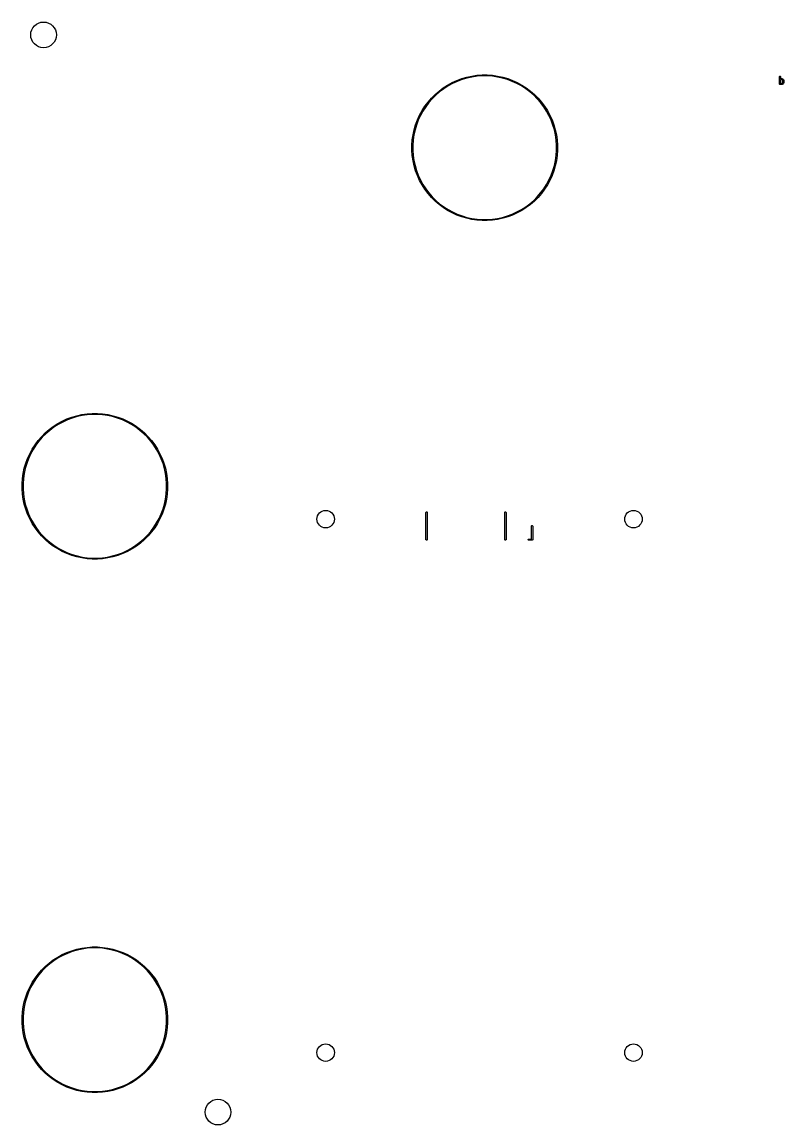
# Model space of a CAD drawing. Header units: inches. Extents: x 0.98 to 7.44, y -5.29 to -1.05.
# Drawn here: x 0.98 to 3.904, y -5.285 to -1.053 of the extents above; entities that cross this region are included whole.
import ezdxf

# ---------------------------------------------------------------- set-up
doc = ezdxf.new("R2010")
doc.units = ezdxf.units.IN
doc.header["$MEASUREMENT"] = 0
doc.layers.add('BLACK', color=250, linetype='CONTINUOUS')

msp = doc.modelspace()

# ---------------------------------------------------------------- linework, layer by layer
at = {"layer": 'BLACK', "linetype": 'CONTINUOUS'}
for p, q in [((2.6676, -1.2702), (2.6868, -1.2646)), ((2.6877, -1.2682), (2.6688, -1.2738)), ((2.6868, -1.2646), (2.7063, -1.2603)), ((2.7069, -1.264), (2.6877, -1.2682)), ((2.7063, -1.2603), (2.726, -1.2575)), ((2.7264, -1.2612), (2.7069, -1.264)), ((2.726, -1.2575), (2.7459, -1.2561)), ((2.7461, -1.2598), (2.7264, -1.2612)), ((2.7459, -1.2561), (2.7659, -1.2561)), ((2.7657, -1.2598), (2.7461, -1.2598)), ((2.7854, -1.2612), (2.7657, -1.2598)), ((2.7659, -1.2561), (2.7858, -1.2575)), ((2.8049, -1.264), (2.7854, -1.2612)), ((2.7858, -1.2575), (2.8055, -1.2603)), ((2.8241, -1.2682), (2.8049, -1.264)), ((2.8055, -1.2603), (2.825, -1.2646)), ((2.843, -1.2738), (2.8241, -1.2682)), ((2.825, -1.2646), (2.8442, -1.2702)), ((3.8871, -1.2631), (3.8873, -1.2623)), ((3.8871, -1.2906), (3.8871, -1.2631)), ((3.8873, -1.2623), (3.8884, -1.2613)), ((3.8884, -1.2613), (3.8899, -1.2613)), ((3.8899, -1.2613), (3.8909, -1.2623)), ((3.8909, -1.2623), (3.8911, -1.2631)), ((3.8911, -1.2631), (3.8911, -1.2704)), ((2.5805, -1.3178), (2.5965, -1.3058)), ((2.5986, -1.3089), (2.5829, -1.3207)), ((2.5965, -1.3058), (2.6133, -1.295)), ((2.6152, -1.2983), (2.5986, -1.3089)), ((2.6133, -1.295), (2.6308, -1.2855)), ((2.6325, -1.2888), (2.6152, -1.2983)), ((2.6308, -1.2855), (2.6489, -1.2772)), ((2.6504, -1.2807), (2.6325, -1.2888)), ((2.6489, -1.2772), (2.6676, -1.2702)), ((2.6688, -1.2738), (2.6504, -1.2807)), ((2.8614, -1.2807), (2.843, -1.2738)), ((2.8442, -1.2702), (2.8629, -1.2772)), ((2.8793, -1.2888), (2.8614, -1.2807)), ((2.8629, -1.2772), (2.881, -1.2855)), ((2.8966, -1.2983), (2.8793, -1.2888)), ((2.881, -1.2855), (2.8985, -1.295)), ((2.9132, -1.3089), (2.8966, -1.2983)), ((2.8985, -1.295), (2.9153, -1.3058)), ((2.9289, -1.3207), (2.9132, -1.3089)), ((2.9153, -1.3058), (2.9313, -1.3178)), ((3.8873, -1.2914), (3.8871, -1.2906)), ((3.8884, -1.2925), (3.8873, -1.2914)), ((3.8899, -1.2925), (3.8884, -1.2925)), ((3.8902, -1.2921), (3.8899, -1.2925)), ((3.8909, -1.2924), (3.8902, -1.2921)), ((3.891, -1.2925), (3.8909, -1.2924)), ((3.8909, -1.2924), (3.8909, -1.2924)), ((3.8913, -1.2925), (3.891, -1.2925)), ((3.8911, -1.2704), (3.8913, -1.2704)), ((3.8922, -1.2742), (3.8911, -1.2748)), ((3.8911, -1.2748), (3.8911, -1.2881)), ((3.8911, -1.2881), (3.8922, -1.2887)), ((3.8913, -1.2704), (3.8916, -1.2703)), ((3.8916, -1.2926), (3.8913, -1.2925)), ((3.8916, -1.2703), (3.8916, -1.2703)), ((3.8916, -1.2703), (3.8917, -1.2703)), ((3.8917, -1.2926), (3.8916, -1.2926)), ((3.8916, -1.2926), (3.8916, -1.2926)), ((3.8917, -1.2703), (3.897, -1.2703)), ((3.897, -1.2926), (3.8917, -1.2926)), ((3.8965, -1.2742), (3.8922, -1.2742)), ((3.8922, -1.2887), (3.8965, -1.2887)), ((3.8984, -1.2752), (3.8965, -1.2742)), ((3.8965, -1.2887), (3.8984, -1.2877)), ((3.897, -1.2703), (3.8971, -1.2703)), ((3.8971, -1.2926), (3.897, -1.2926)), ((3.8971, -1.2703), (3.8971, -1.2703)), ((3.8971, -1.2703), (3.8974, -1.2704)), ((3.8974, -1.2925), (3.8971, -1.2926)), ((3.8971, -1.2926), (3.8971, -1.2926)), ((3.8974, -1.2704), (3.8977, -1.2704)), ((3.8977, -1.2925), (3.8974, -1.2925)), ((3.8977, -1.2704), (3.8978, -1.2705)), ((3.8978, -1.2924), (3.8977, -1.2925)), ((3.8978, -1.2705), (3.8979, -1.2705)), ((3.8979, -1.2924), (3.8978, -1.2924)), ((3.8979, -1.2705), (3.9005, -1.2718)), ((3.9005, -1.2911), (3.8979, -1.2924)), ((3.8993, -1.2761), (3.8984, -1.2752)), ((3.8984, -1.2877), (3.8993, -1.2868)), ((3.9003, -1.278), (3.8993, -1.2761)), ((3.8993, -1.2868), (3.9003, -1.2849)), ((3.9003, -1.2849), (3.9003, -1.278)), ((3.9005, -1.2718), (3.9007, -1.272)), ((3.9007, -1.2909), (3.9005, -1.2911)), ((3.9007, -1.272), (3.901, -1.2722)), ((3.901, -1.2907), (3.9007, -1.2909)), ((3.901, -1.2722), (3.9023, -1.2735)), ((3.9023, -1.2894), (3.901, -1.2907)), ((3.9023, -1.2735), (3.9025, -1.2738)), ((3.9025, -1.2891), (3.9023, -1.2894)), ((3.9025, -1.2738), (3.9027, -1.274)), ((3.9027, -1.2889), (3.9025, -1.2891)), ((3.9027, -1.274), (3.904, -1.2766)), ((3.904, -1.2863), (3.9027, -1.2889)), ((3.904, -1.2766), (3.904, -1.2767)), ((3.904, -1.2767), (3.904, -1.2768)), ((3.904, -1.2768), (3.9041, -1.2771)), ((3.9041, -1.2858), (3.904, -1.2861)), ((3.904, -1.2861), (3.904, -1.2862)), ((3.904, -1.2862), (3.904, -1.2863)), ((3.9041, -1.2771), (3.9042, -1.2774)), ((3.9042, -1.2855), (3.9041, -1.2858)), ((3.9042, -1.2774), (3.9042, -1.2774)), ((3.9042, -1.2774), (3.9042, -1.2775)), ((3.9042, -1.2775), (3.9042, -1.2854)), ((3.9042, -1.2854), (3.9042, -1.2855)), ((3.9042, -1.2855), (3.9042, -1.2855)), ((2.5383, -1.36), (2.5513, -1.345)), ((2.5541, -1.3475), (2.5412, -1.3624)), ((2.5513, -1.345), (2.5654, -1.3308)), ((2.568, -1.3336), (2.5541, -1.3475)), ((2.5654, -1.3308), (2.5805, -1.3178)), ((2.5829, -1.3207), (2.568, -1.3336)), ((2.9438, -1.3336), (2.9289, -1.3207)), ((2.9313, -1.3178), (2.9464, -1.3308)), ((2.9577, -1.3475), (2.9438, -1.3336)), ((2.9464, -1.3308), (2.9605, -1.345)), ((2.9706, -1.3624), (2.9577, -1.3475)), ((2.9605, -1.345), (2.9736, -1.36)), ((2.5059, -1.4103), (2.5155, -1.3928)), ((2.5187, -1.3947), (2.5093, -1.412)), ((2.5155, -1.3928), (2.5263, -1.376)), ((2.5294, -1.3782), (2.5187, -1.3947)), ((2.5263, -1.376), (2.5383, -1.36)), ((2.5412, -1.3624), (2.5294, -1.3782)), ((2.9824, -1.3782), (2.9706, -1.3624)), ((2.9736, -1.36), (2.9855, -1.376)), ((2.9931, -1.3947), (2.9824, -1.3782)), ((2.9855, -1.376), (2.9963, -1.3928)), ((3.0025, -1.412), (2.9931, -1.3947)), ((2.9963, -1.3928), (3.0059, -1.4103)), ((2.4907, -1.4472), (2.4977, -1.4285)), ((2.5011, -1.4299), (2.4943, -1.4483)), ((2.4977, -1.4285), (2.5059, -1.4103)), ((2.5093, -1.412), (2.5011, -1.4299)), ((3.0107, -1.4299), (3.0025, -1.412)), ((3.0059, -1.4103), (3.0142, -1.4285)), ((3.0176, -1.4483), (3.0107, -1.4299)), ((3.0142, -1.4285), (3.0211, -1.4472)), ((2.4808, -1.4858), (2.4851, -1.4663)), ((2.4887, -1.4672), (2.4845, -1.4865)), ((2.4851, -1.4663), (2.4907, -1.4472)), ((2.4943, -1.4483), (2.4887, -1.4672)), ((3.0231, -1.4672), (3.0176, -1.4483)), ((3.0211, -1.4472), (3.0268, -1.4663)), ((3.0273, -1.4865), (3.0231, -1.4672)), ((3.0268, -1.4663), (3.031, -1.4858)), ((2.4766, -1.5255), (2.478, -1.5056)), ((2.478, -1.5056), (2.4808, -1.4858)), ((2.4817, -1.506), (2.4803, -1.5256)), ((2.4845, -1.4865), (2.4817, -1.506)), ((3.0301, -1.506), (3.0273, -1.4865)), ((3.0315, -1.5256), (3.0301, -1.506)), ((3.031, -1.4858), (3.0338, -1.5056)), ((3.0338, -1.5056), (3.0353, -1.5255)), ((2.4766, -1.5256), (2.4766, -1.5255)), ((2.4766, -1.5454), (2.4766, -1.5256)), ((2.478, -1.5653), (2.4766, -1.5454)), ((2.4808, -1.5851), (2.478, -1.5653)), ((2.4803, -1.5256), (2.4803, -1.5453)), ((2.4803, -1.5453), (2.4817, -1.5649)), ((2.4817, -1.5649), (2.4845, -1.5844)), ((3.0273, -1.5844), (3.0301, -1.5649)), ((3.0301, -1.5649), (3.0315, -1.5453)), ((3.0338, -1.5653), (3.031, -1.5851)), ((3.0315, -1.5453), (3.0315, -1.5256)), ((3.0353, -1.5454), (3.0338, -1.5653)), ((3.0353, -1.5255), (3.0353, -1.5454)), ((2.4851, -1.6046), (2.4808, -1.5851)), ((2.4845, -1.5844), (2.4887, -1.6036)), ((2.4907, -1.6237), (2.4851, -1.6046)), ((2.4887, -1.6036), (2.4943, -1.6225)), ((3.0176, -1.6225), (3.0231, -1.6036)), ((3.0268, -1.6046), (3.0211, -1.6237)), ((3.0231, -1.6036), (3.0273, -1.5844)), ((3.031, -1.5851), (3.0268, -1.6046)), ((2.4977, -1.6424), (2.4907, -1.6237)), ((2.4943, -1.6225), (2.5011, -1.641)), ((2.5059, -1.6606), (2.4977, -1.6424)), ((2.5011, -1.641), (2.5093, -1.6589)), ((3.0025, -1.6589), (3.0107, -1.641)), ((3.0142, -1.6424), (3.0059, -1.6606)), ((3.0107, -1.641), (3.0176, -1.6225)), ((3.0211, -1.6237), (3.0142, -1.6424)), ((2.5155, -1.6781), (2.5059, -1.6606)), ((2.5093, -1.6589), (2.5187, -1.6761)), ((2.5263, -1.6949), (2.5155, -1.6781)), ((2.5187, -1.6761), (2.5294, -1.6927)), ((2.5294, -1.6927), (2.5412, -1.7085)), ((2.9706, -1.7085), (2.9824, -1.6927)), ((2.9824, -1.6927), (2.9931, -1.6761)), ((2.9963, -1.6781), (2.9855, -1.6949)), ((2.9931, -1.6761), (3.0025, -1.6589)), ((3.0059, -1.6606), (2.9963, -1.6781)), ((2.5383, -1.7108), (2.5263, -1.6949)), ((2.5513, -1.7259), (2.5383, -1.7108)), ((2.5412, -1.7085), (2.5541, -1.7233)), ((2.5654, -1.74), (2.5513, -1.7259)), ((2.5541, -1.7233), (2.568, -1.7373)), ((2.9438, -1.7373), (2.9577, -1.7233)), ((2.9605, -1.7259), (2.9464, -1.74)), ((2.9577, -1.7233), (2.9706, -1.7085)), ((2.9736, -1.7108), (2.9605, -1.7259)), ((2.9855, -1.6949), (2.9736, -1.7108)), ((2.5805, -1.7531), (2.5654, -1.74)), ((2.568, -1.7373), (2.5829, -1.7502)), ((2.5965, -1.765), (2.5805, -1.7531)), ((2.5829, -1.7502), (2.5986, -1.762)), ((2.6133, -1.7758), (2.5965, -1.765)), ((2.5986, -1.762), (2.6152, -1.7726)), ((2.6308, -1.7854), (2.6133, -1.7758)), ((2.6152, -1.7726), (2.6325, -1.782)), ((2.8793, -1.782), (2.8966, -1.7726)), ((2.8985, -1.7758), (2.881, -1.7854)), ((2.8966, -1.7726), (2.9132, -1.762)), ((2.9153, -1.765), (2.8985, -1.7758)), ((2.9132, -1.762), (2.9289, -1.7502)), ((2.9313, -1.7531), (2.9153, -1.765)), ((2.9289, -1.7502), (2.9438, -1.7373)), ((2.9464, -1.74), (2.9313, -1.7531)), ((2.6489, -1.7937), (2.6308, -1.7854)), ((2.6325, -1.782), (2.6504, -1.7902)), ((2.6676, -1.8007), (2.6489, -1.7937)), ((2.6504, -1.7902), (2.6688, -1.7971)), ((2.6868, -1.8063), (2.6676, -1.8007)), ((2.6688, -1.7971), (2.6877, -1.8026)), ((2.7063, -1.8105), (2.6868, -1.8063)), ((2.6877, -1.8026), (2.7069, -1.8068)), ((2.726, -1.8134), (2.7063, -1.8105)), ((2.7069, -1.8068), (2.7264, -1.8096)), ((2.7459, -1.8148), (2.726, -1.8134)), ((2.7264, -1.8096), (2.7461, -1.811)), ((2.7659, -1.8148), (2.7459, -1.8148)), ((2.7461, -1.811), (2.7657, -1.811)), ((2.7657, -1.811), (2.7854, -1.8096)), ((2.7858, -1.8134), (2.7659, -1.8148)), ((2.7854, -1.8096), (2.8049, -1.8068)), ((2.8055, -1.8105), (2.7858, -1.8134)), ((2.8049, -1.8068), (2.8241, -1.8026)), ((2.825, -1.8063), (2.8055, -1.8105)), ((2.8241, -1.8026), (2.843, -1.7971)), ((2.8442, -1.8007), (2.825, -1.8063)), ((2.843, -1.7971), (2.8614, -1.7902)), ((2.8629, -1.7937), (2.8442, -1.8007)), ((2.8614, -1.7902), (2.8793, -1.782)), ((2.881, -1.7854), (2.8629, -1.7937)), ((1.1347, -2.5847), (1.1529, -2.5764)), ((1.1543, -2.5799), (1.1364, -2.588)), ((1.1529, -2.5764), (1.1716, -2.5694)), ((1.1728, -2.573), (1.1543, -2.5799)), ((1.1716, -2.5694), (1.1907, -2.5638)), ((1.1916, -2.5674), (1.1728, -2.573)), ((1.1907, -2.5638), (1.2102, -2.5596)), ((1.2109, -2.5633), (1.1916, -2.5674)), ((1.2102, -2.5596), (1.23, -2.5567)), ((1.2304, -2.5605), (1.2109, -2.5633)), ((1.23, -2.5567), (1.2499, -2.5553)), ((1.25, -2.5591), (1.2304, -2.5605)), ((1.2499, -2.5553), (1.2698, -2.5553)), ((1.2697, -2.5591), (1.25, -2.5591)), ((1.2893, -2.5605), (1.2697, -2.5591)), ((1.2698, -2.5553), (1.2897, -2.5567)), ((1.3088, -2.5633), (1.2893, -2.5605)), ((1.2897, -2.5567), (1.3095, -2.5596)), ((1.328, -2.5674), (1.3088, -2.5633)), ((1.3095, -2.5596), (1.329, -2.5638)), ((1.3469, -2.573), (1.328, -2.5674)), ((1.329, -2.5638), (1.3481, -2.5694)), ((1.3654, -2.5799), (1.3469, -2.573)), ((1.3481, -2.5694), (1.3668, -2.5764)), ((1.3833, -2.588), (1.3654, -2.5799)), ((1.3668, -2.5764), (1.385, -2.5847)), ((1.0694, -2.6301), (1.0844, -2.617)), ((1.0868, -2.6199), (1.0719, -2.6328)), ((1.0844, -2.617), (1.1004, -2.605)), ((1.1026, -2.6081), (1.0868, -2.6199)), ((1.1004, -2.605), (1.1172, -2.5942)), ((1.1191, -2.5975), (1.1026, -2.6081)), ((1.1172, -2.5942), (1.1347, -2.5847)), ((1.1364, -2.588), (1.1191, -2.5975)), ((1.4006, -2.5975), (1.3833, -2.588)), ((1.385, -2.5847), (1.4025, -2.5942)), ((1.4171, -2.6081), (1.4006, -2.5975)), ((1.4025, -2.5942), (1.4193, -2.605)), ((1.4329, -2.6199), (1.4171, -2.6081)), ((1.4193, -2.605), (1.4352, -2.617)), ((1.4478, -2.6328), (1.4329, -2.6199)), ((1.4352, -2.617), (1.4503, -2.6301)), ((1.0302, -2.6752), (1.0422, -2.6593)), ((1.0451, -2.6616), (1.0333, -2.6774)), ((1.0422, -2.6593), (1.0553, -2.6442)), ((1.058, -2.6467), (1.0451, -2.6616)), ((1.0553, -2.6442), (1.0694, -2.6301)), ((1.0719, -2.6328), (1.058, -2.6467)), ((1.4617, -2.6467), (1.4478, -2.6328)), ((1.4503, -2.6301), (1.4644, -2.6442)), ((1.4746, -2.6616), (1.4617, -2.6467)), ((1.4644, -2.6442), (1.4775, -2.6593)), ((1.4864, -2.6774), (1.4746, -2.6616)), ((1.4775, -2.6593), (1.4895, -2.6752)), ((1.0099, -2.7095), (1.0194, -2.692)), ((1.0227, -2.6939), (1.0132, -2.7112)), ((1.0194, -2.692), (1.0302, -2.6752)), ((1.0333, -2.6774), (1.0227, -2.6939)), ((1.497, -2.6939), (1.4864, -2.6774)), ((1.4895, -2.6752), (1.5002, -2.692)), ((1.5064, -2.7112), (1.497, -2.6939)), ((1.5002, -2.692), (1.5098, -2.7095)), ((0.989, -2.7655), (0.9946, -2.7464)), ((0.9982, -2.7476), (0.9926, -2.7664)), ((0.9946, -2.7464), (1.0016, -2.7277)), ((1.0051, -2.7291), (0.9982, -2.7476)), ((1.0016, -2.7277), (1.0099, -2.7095)), ((1.0132, -2.7112), (1.0051, -2.7291)), ((1.5146, -2.7291), (1.5064, -2.7112)), ((1.5098, -2.7095), (1.5181, -2.7277)), ((1.5215, -2.7476), (1.5146, -2.7291)), ((1.5181, -2.7277), (1.5251, -2.7464)), ((1.527, -2.7664), (1.5215, -2.7476)), ((1.5251, -2.7464), (1.5307, -2.7655)), ((0.9819, -2.8048), (0.9848, -2.785)), ((0.9848, -2.785), (0.989, -2.7655)), ((0.9885, -2.7857), (0.9857, -2.8052)), ((0.9926, -2.7664), (0.9885, -2.7857)), ((1.5312, -2.7857), (1.527, -2.7664)), ((1.5307, -2.7655), (1.5349, -2.785)), ((1.534, -2.8052), (1.5312, -2.7857)), ((1.5349, -2.785), (1.5378, -2.8048)), ((0.9805, -2.8247), (0.9819, -2.8048)), ((0.9805, -2.8248), (0.9805, -2.8247)), ((0.9805, -2.8446), (0.9805, -2.8248)), ((0.9857, -2.8052), (0.9843, -2.8248)), ((0.9843, -2.8248), (0.9843, -2.8445)), ((1.5354, -2.8248), (1.534, -2.8052)), ((1.5354, -2.8445), (1.5354, -2.8248)), ((1.5378, -2.8048), (1.5392, -2.8247)), ((1.5392, -2.8247), (1.5392, -2.8446)), ((0.9819, -2.8645), (0.9805, -2.8446)), ((0.9848, -2.8843), (0.9819, -2.8645)), ((0.9843, -2.8445), (0.9857, -2.8641)), ((0.9857, -2.8641), (0.9885, -2.8836)), ((1.5312, -2.8836), (1.534, -2.8641)), ((1.534, -2.8641), (1.5354, -2.8445)), ((1.5378, -2.8645), (1.5349, -2.8843)), ((1.5392, -2.8446), (1.5378, -2.8645)), ((0.989, -2.9038), (0.9848, -2.8843)), ((0.9885, -2.8836), (0.9926, -2.9028)), ((0.9946, -2.9229), (0.989, -2.9038)), ((0.9926, -2.9028), (0.9982, -2.9217)), ((1.5215, -2.9217), (1.527, -2.9028)), ((1.5307, -2.9038), (1.5251, -2.9229)), ((1.527, -2.9028), (1.5312, -2.8836)), ((1.5349, -2.8843), (1.5307, -2.9038)), ((1.0016, -2.9416), (0.9946, -2.9229)), ((0.9982, -2.9217), (1.0051, -2.9402)), ((1.0099, -2.9598), (1.0016, -2.9416)), ((1.0051, -2.9402), (1.0132, -2.9581)), ((1.0194, -2.9773), (1.0099, -2.9598)), ((1.0132, -2.9581), (1.0227, -2.9754)), ((1.497, -2.9754), (1.5064, -2.9581)), ((1.5098, -2.9598), (1.5002, -2.9773)), ((1.5064, -2.9581), (1.5146, -2.9402)), ((1.5181, -2.9416), (1.5098, -2.9598)), ((1.5146, -2.9402), (1.5215, -2.9217)), ((1.5251, -2.9229), (1.5181, -2.9416)), ((2.5306, -2.9348), (2.5308, -2.9339)), ((2.5306, -3.0395), (2.5306, -2.9348)), ((2.5308, -2.9339), (2.5321, -2.9326)), ((2.5321, -2.9326), (2.5339, -2.9326)), ((2.5339, -2.9326), (2.5352, -2.9339)), ((2.5352, -2.9339), (2.5354, -2.9348)), ((2.5354, -2.9348), (2.5354, -3.0395)), ((2.833, -2.9348), (2.8332, -2.9339)), ((2.833, -3.0395), (2.833, -2.9348)), ((2.8332, -2.9339), (2.8345, -2.9326)), ((2.8345, -2.9326), (2.8363, -2.9326)), ((2.8363, -2.9326), (2.8375, -2.9339)), ((2.8375, -2.9339), (2.8377, -2.9348)), ((2.8377, -2.9348), (2.8377, -3.0395)), ((1.0302, -2.9941), (1.0194, -2.9773)), ((1.0227, -2.9754), (1.0333, -2.9919)), ((1.0422, -3.01), (1.0302, -2.9941)), ((1.0333, -2.9919), (1.0451, -3.0077)), ((1.4746, -3.0077), (1.4864, -2.9919)), ((1.4895, -2.9941), (1.4775, -3.01)), ((1.4864, -2.9919), (1.497, -2.9754)), ((1.5002, -2.9773), (1.4895, -2.9941)), ((2.9354, -2.9871), (2.9355, -2.9862)), ((2.9354, -3.0371), (2.9354, -2.9871)), ((2.9355, -2.9862), (2.9368, -2.9849)), ((2.9368, -2.9849), (2.9386, -2.9849)), ((2.9386, -2.9849), (2.9399, -2.9862)), ((2.9399, -2.9862), (2.9401, -2.9871)), ((2.9401, -2.9871), (2.9401, -3.0395)), ((1.0553, -3.0251), (1.0422, -3.01)), ((1.0451, -3.0077), (1.058, -3.0226)), ((1.0694, -3.0392), (1.0553, -3.0251)), ((1.058, -3.0226), (1.0719, -3.0365)), ((1.0844, -3.0523), (1.0694, -3.0392)), ((1.0719, -3.0365), (1.0868, -3.0494)), ((1.4329, -3.0494), (1.4478, -3.0365)), ((1.4503, -3.0392), (1.4352, -3.0523)), ((1.4478, -3.0365), (1.4617, -3.0226)), ((1.4644, -3.0251), (1.4503, -3.0392)), ((1.4617, -3.0226), (1.4746, -3.0077)), ((1.4775, -3.01), (1.4644, -3.0251)), ((2.5308, -3.0404), (2.5306, -3.0395)), ((2.5321, -3.0417), (2.5308, -3.0404)), ((2.5339, -3.0417), (2.5321, -3.0417)), ((2.5352, -3.0404), (2.5339, -3.0417)), ((2.5354, -3.0395), (2.5352, -3.0404)), ((2.8332, -3.0404), (2.833, -3.0395)), ((2.8345, -3.0417), (2.8332, -3.0404)), ((2.8363, -3.0417), (2.8345, -3.0417)), ((2.8375, -3.0404), (2.8363, -3.0417)), ((2.8377, -3.0395), (2.8375, -3.0404)), ((2.923, -3.0384), (2.9243, -3.0372)), ((2.923, -3.0403), (2.923, -3.0384)), ((2.9243, -3.0415), (2.923, -3.0403)), ((2.9243, -3.0372), (2.9252, -3.037)), ((2.9252, -3.0417), (2.9243, -3.0415)), ((2.9252, -3.037), (2.9354, -3.0371)), ((2.9377, -3.0418), (2.9252, -3.0417)), ((2.9386, -3.0417), (2.9377, -3.0418)), ((2.9393, -3.041), (2.9386, -3.0417)), ((2.9386, -3.0417), (2.9386, -3.0417)), ((2.9386, -3.0417), (2.9386, -3.0417)), ((2.9399, -3.0404), (2.9393, -3.041)), ((2.9401, -3.0395), (2.9399, -3.0404)), ((2.9399, -3.0404), (2.9399, -3.0404)), ((2.9399, -3.0404), (2.9399, -3.0404)), ((1.1004, -3.0643), (1.0844, -3.0523)), ((1.0868, -3.0494), (1.1026, -3.0612)), ((1.1172, -3.075), (1.1004, -3.0643)), ((1.1026, -3.0612), (1.1191, -3.0718)), ((1.1347, -3.0846), (1.1172, -3.075)), ((1.1191, -3.0718), (1.1364, -3.0812)), ((1.1529, -3.0929), (1.1347, -3.0846)), ((1.1364, -3.0812), (1.1543, -3.0894)), ((1.1543, -3.0894), (1.1728, -3.0963)), ((1.3469, -3.0963), (1.3654, -3.0894)), ((1.3654, -3.0894), (1.3833, -3.0812)), ((1.385, -3.0846), (1.3668, -3.0929)), ((1.3833, -3.0812), (1.4006, -3.0718)), ((1.4025, -3.075), (1.385, -3.0846)), ((1.4006, -3.0718), (1.4171, -3.0612)), ((1.4193, -3.0643), (1.4025, -3.075)), ((1.4171, -3.0612), (1.4329, -3.0494)), ((1.4352, -3.0523), (1.4193, -3.0643)), ((1.1716, -3.0999), (1.1529, -3.0929)), ((1.1907, -3.1055), (1.1716, -3.0999)), ((1.1728, -3.0963), (1.1916, -3.1018)), ((1.2102, -3.1097), (1.1907, -3.1055)), ((1.1916, -3.1018), (1.2109, -3.106)), ((1.23, -3.1126), (1.2102, -3.1097)), ((1.2109, -3.106), (1.2304, -3.1088)), ((1.2499, -3.114), (1.23, -3.1126)), ((1.2304, -3.1088), (1.25, -3.1102)), ((1.2698, -3.114), (1.2499, -3.114)), ((1.25, -3.1102), (1.2697, -3.1102)), ((1.2697, -3.1102), (1.2893, -3.1088)), ((1.2897, -3.1126), (1.2698, -3.114)), ((1.2893, -3.1088), (1.3088, -3.106)), ((1.3095, -3.1097), (1.2897, -3.1126)), ((1.3088, -3.106), (1.328, -3.1018)), ((1.329, -3.1055), (1.3095, -3.1097)), ((1.328, -3.1018), (1.3469, -3.0963)), ((1.3481, -3.0999), (1.329, -3.1055)), ((1.3668, -3.0929), (1.3481, -3.0999)), ((1.1716, -4.6167), (1.1907, -4.611)), ((1.1907, -4.611), (1.2102, -4.6068)), ((1.2109, -4.6105), (1.1916, -4.6147)), ((1.2102, -4.6068), (1.23, -4.604)), ((1.2304, -4.6077), (1.2109, -4.6105)), ((1.23, -4.604), (1.2499, -4.6025)), ((1.25, -4.6063), (1.2304, -4.6077)), ((1.2499, -4.6025), (1.2698, -4.6025)), ((1.2697, -4.6063), (1.25, -4.6063)), ((1.2893, -4.6077), (1.2697, -4.6063)), ((1.2698, -4.6025), (1.2897, -4.604)), ((1.3088, -4.6105), (1.2893, -4.6077)), ((1.2897, -4.604), (1.3095, -4.6068)), ((1.328, -4.6147), (1.3088, -4.6105)), ((1.3095, -4.6068), (1.329, -4.611)), ((1.329, -4.611), (1.3481, -4.6167)), ((1.0844, -4.6642), (1.1004, -4.6523)), ((1.1026, -4.6554), (1.0868, -4.6672)), ((1.1004, -4.6523), (1.1172, -4.6415)), ((1.1191, -4.6447), (1.1026, -4.6554)), ((1.1172, -4.6415), (1.1347, -4.6319)), ((1.1364, -4.6353), (1.1191, -4.6447)), ((1.1347, -4.6319), (1.1529, -4.6236)), ((1.1543, -4.6271), (1.1364, -4.6353)), ((1.1529, -4.6236), (1.1716, -4.6167)), ((1.1728, -4.6202), (1.1543, -4.6271)), ((1.1916, -4.6147), (1.1728, -4.6202)), ((1.3469, -4.6202), (1.328, -4.6147)), ((1.3654, -4.6271), (1.3469, -4.6202)), ((1.3481, -4.6167), (1.3668, -4.6236)), ((1.3833, -4.6353), (1.3654, -4.6271)), ((1.3668, -4.6236), (1.385, -4.6319)), ((1.4006, -4.6447), (1.3833, -4.6353)), ((1.385, -4.6319), (1.4025, -4.6415)), ((1.4171, -4.6554), (1.4006, -4.6447)), ((1.4025, -4.6415), (1.4193, -4.6523)), ((1.4329, -4.6672), (1.4171, -4.6554)), ((1.4193, -4.6523), (1.4352, -4.6642)), ((1.0422, -4.7065), (1.0553, -4.6914)), ((1.058, -4.694), (1.0451, -4.7089)), ((1.0553, -4.6914), (1.0694, -4.6773)), ((1.0719, -4.6801), (1.058, -4.694)), ((1.0694, -4.6773), (1.0844, -4.6642)), ((1.0868, -4.6672), (1.0719, -4.6801)), ((1.4478, -4.6801), (1.4329, -4.6672)), ((1.4352, -4.6642), (1.4503, -4.6773)), ((1.4617, -4.694), (1.4478, -4.6801)), ((1.4503, -4.6773), (1.4644, -4.6914)), ((1.4746, -4.7089), (1.4617, -4.694)), ((1.4644, -4.6914), (1.4775, -4.7065)), ((1.0099, -4.7568), (1.0194, -4.7393)), ((1.0194, -4.7393), (1.0302, -4.7225)), ((1.0333, -4.7246), (1.0227, -4.7412)), ((1.0302, -4.7225), (1.0422, -4.7065)), ((1.0451, -4.7089), (1.0333, -4.7246)), ((1.4864, -4.7246), (1.4746, -4.7089)), ((1.4775, -4.7065), (1.4895, -4.7225)), ((1.497, -4.7412), (1.4864, -4.7246)), ((1.4895, -4.7225), (1.5002, -4.7393)), ((1.5002, -4.7393), (1.5098, -4.7568)), ((0.9946, -4.7936), (1.0016, -4.7749)), ((1.0051, -4.7764), (0.9982, -4.7948)), ((1.0016, -4.7749), (1.0099, -4.7568)), ((1.0132, -4.7585), (1.0051, -4.7764)), ((1.0227, -4.7412), (1.0132, -4.7585)), ((1.5064, -4.7585), (1.497, -4.7412)), ((1.5146, -4.7764), (1.5064, -4.7585)), ((1.5098, -4.7568), (1.5181, -4.7749)), ((1.5215, -4.7948), (1.5146, -4.7764)), ((1.5181, -4.7749), (1.5251, -4.7936)), ((0.9848, -4.8323), (0.989, -4.8128)), ((0.9926, -4.8137), (0.9885, -4.8329)), ((0.989, -4.8128), (0.9946, -4.7936)), ((0.9982, -4.7948), (0.9926, -4.8137)), ((1.527, -4.8137), (1.5215, -4.7948)), ((1.5251, -4.7936), (1.5307, -4.8128)), ((1.5312, -4.8329), (1.527, -4.8137)), ((1.5307, -4.8128), (1.5349, -4.8323)), ((0.9805, -4.8719), (0.9819, -4.852)), ((0.9819, -4.852), (0.9848, -4.8323)), ((0.9857, -4.8524), (0.9843, -4.872)), ((0.9885, -4.8329), (0.9857, -4.8524)), ((1.534, -4.8524), (1.5312, -4.8329)), ((1.5354, -4.872), (1.534, -4.8524)), ((1.5349, -4.8323), (1.5378, -4.852)), ((1.5378, -4.852), (1.5392, -4.8719)), ((0.9805, -4.872), (0.9805, -4.8719)), ((0.9805, -4.8919), (0.9805, -4.872)), ((0.9819, -4.9118), (0.9805, -4.8919)), ((0.9843, -4.872), (0.9843, -4.8917)), ((0.9843, -4.8917), (0.9857, -4.9114)), ((1.534, -4.9114), (1.5354, -4.8917)), ((1.5354, -4.8917), (1.5354, -4.872)), ((1.5392, -4.8919), (1.5378, -4.9118)), ((1.5392, -4.8719), (1.5392, -4.8919)), ((0.9848, -4.9315), (0.9819, -4.9118)), ((0.989, -4.951), (0.9848, -4.9315)), ((0.9857, -4.9114), (0.9885, -4.9309)), ((0.9885, -4.9309), (0.9926, -4.9501)), ((0.9946, -4.9702), (0.989, -4.951)), ((0.9926, -4.9501), (0.9982, -4.969)), ((1.5215, -4.969), (1.527, -4.9501)), ((1.5307, -4.951), (1.5251, -4.9702)), ((1.527, -4.9501), (1.5312, -4.9309)), ((1.5349, -4.9315), (1.5307, -4.951)), ((1.5312, -4.9309), (1.534, -4.9114)), ((1.5378, -4.9118), (1.5349, -4.9315)), ((1.0016, -4.9889), (0.9946, -4.9702)), ((0.9982, -4.969), (1.0051, -4.9874)), ((1.0099, -5.007), (1.0016, -4.9889)), ((1.0051, -4.9874), (1.0132, -5.0053)), ((1.5064, -5.0053), (1.5146, -4.9874)), ((1.5181, -4.9889), (1.5098, -5.007)), ((1.5146, -4.9874), (1.5215, -4.969)), ((1.5251, -4.9702), (1.5181, -4.9889)), ((1.0194, -5.0245), (1.0099, -5.007)), ((1.0132, -5.0053), (1.0227, -5.0226)), ((1.0302, -5.0413), (1.0194, -5.0245)), ((1.0227, -5.0226), (1.0333, -5.0392)), ((1.4864, -5.0392), (1.497, -5.0226)), ((1.5002, -5.0245), (1.4895, -5.0413)), ((1.497, -5.0226), (1.5064, -5.0053)), ((1.5098, -5.007), (1.5002, -5.0245)), ((1.0422, -5.0573), (1.0302, -5.0413)), ((1.0333, -5.0392), (1.0451, -5.0549)), ((1.0553, -5.0724), (1.0422, -5.0573)), ((1.0451, -5.0549), (1.058, -5.0698)), ((1.0694, -5.0865), (1.0553, -5.0724)), ((1.058, -5.0698), (1.0719, -5.0837)), ((1.4478, -5.0837), (1.4617, -5.0698)), ((1.4644, -5.0724), (1.4503, -5.0865)), ((1.4617, -5.0698), (1.4746, -5.0549)), ((1.4775, -5.0573), (1.4644, -5.0724)), ((1.4746, -5.0549), (1.4864, -5.0392)), ((1.4895, -5.0413), (1.4775, -5.0573)), ((1.0844, -5.0995), (1.0694, -5.0865)), ((1.0719, -5.0837), (1.0868, -5.0966)), ((1.1004, -5.1115), (1.0844, -5.0995)), ((1.0868, -5.0966), (1.1026, -5.1084)), ((1.1172, -5.1223), (1.1004, -5.1115)), ((1.1026, -5.1084), (1.1191, -5.1191)), ((1.1191, -5.1191), (1.1364, -5.1285)), ((1.3833, -5.1285), (1.4006, -5.1191)), ((1.4006, -5.1191), (1.4171, -5.1084)), ((1.4193, -5.1115), (1.4025, -5.1223)), ((1.4171, -5.1084), (1.4329, -5.0966)), ((1.4352, -5.0995), (1.4193, -5.1115)), ((1.4329, -5.0966), (1.4478, -5.0837)), ((1.4503, -5.0865), (1.4352, -5.0995)), ((1.1347, -5.1319), (1.1172, -5.1223)), ((1.1529, -5.1401), (1.1347, -5.1319)), ((1.1364, -5.1285), (1.1543, -5.1367)), ((1.1716, -5.1471), (1.1529, -5.1401)), ((1.1543, -5.1367), (1.1728, -5.1435)), ((1.1907, -5.1527), (1.1716, -5.1471)), ((1.1728, -5.1435), (1.1916, -5.1491)), ((1.2102, -5.157), (1.1907, -5.1527)), ((1.1916, -5.1491), (1.2109, -5.1533)), ((1.23, -5.1598), (1.2102, -5.157)), ((1.2109, -5.1533), (1.2304, -5.1561)), ((1.2499, -5.1612), (1.23, -5.1598)), ((1.2304, -5.1561), (1.25, -5.1575)), ((1.2698, -5.1612), (1.2499, -5.1612)), ((1.25, -5.1575), (1.2697, -5.1575)), ((1.2697, -5.1575), (1.2893, -5.1561)), ((1.2897, -5.1598), (1.2698, -5.1612)), ((1.2893, -5.1561), (1.3088, -5.1533)), ((1.3095, -5.157), (1.2897, -5.1598)), ((1.3088, -5.1533), (1.328, -5.1491)), ((1.329, -5.1527), (1.3095, -5.157)), ((1.328, -5.1491), (1.3469, -5.1435)), ((1.3481, -5.1471), (1.329, -5.1527)), ((1.3469, -5.1435), (1.3654, -5.1367)), ((1.3668, -5.1401), (1.3481, -5.1471)), ((1.3654, -5.1367), (1.3833, -5.1285)), ((1.385, -5.1319), (1.3668, -5.1401)), ((1.4025, -5.1223), (1.385, -5.1319))]:
    msp.add_line(p, q, dxfattribs=at)
at = {"layer": 'BLACK'}
for centre, radius in [((1.063, -1.1024), 0.0492), ((1.063, -1.1024), 0.0492), ((2.1457, -2.9606), 0.0335), ((2.1457, -2.9606), 0.0335), ((3.3268, -2.9606), 0.0335), ((3.3268, -2.9606), 0.0335), ((2.1457, -5.0079), 0.0335), ((2.1457, -5.0079), 0.0335), ((3.3268, -5.0079), 0.0335), ((3.3268, -5.0079), 0.0335), ((1.7323, -5.2362), 0.0492), ((1.7323, -5.2362), 0.0492)]:
    msp.add_circle(centre, radius, dxfattribs=at)

doc.saveas('drawing.dxf')
